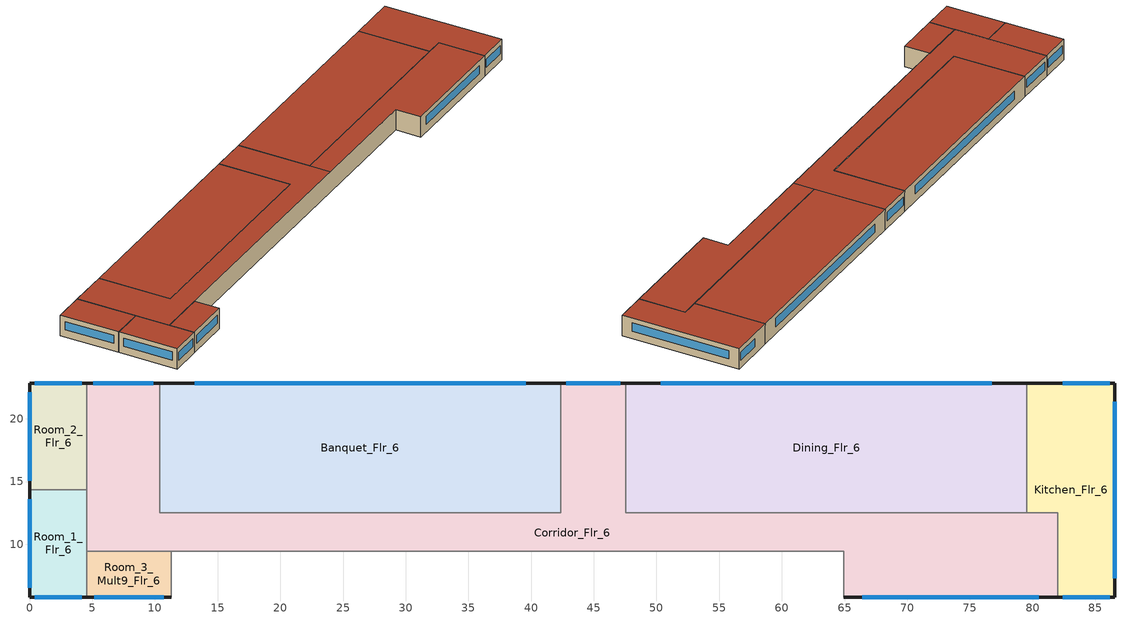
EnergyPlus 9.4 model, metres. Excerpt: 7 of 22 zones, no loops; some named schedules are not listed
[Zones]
Banquet_Flr_6
 floor adiabatic (nonres_floor): 42.37,22.86 42.37,12.5 10.36,12.5 10.36,22.86 z16.15
 wall outside (nonres_ext_wall): 42.37,22.86 10.36,22.86 z16.15:19.2
 wall to Corridor_Flr_6 (int_wall): 10.36,22.86 10.36,12.5 42.37,12.5 42.37,22.86 z16.15:19.2
 window (Window_U_0.42_SHGC_0.40): 39.57,22.86 13.16,22.86 z17.26:18.48
 roof outside (nonres_roof): 10.36,22.86 10.36,12.5 42.37,12.5 42.37,22.86 z19.2
Corridor_Flr_6
 floor adiabatic (nonres_floor): 4.57,9.45 4.57,22.86 10.36,22.86 10.36,12.5 42.37,12.5 42.37,22.86 47.55,22.86 47.55,12.5 81.99,12.5 81.99,5.79 64.92,5.79 64.92,9.45 z16.15
 wall outside (nonres_ext_wall): 10.36,22.86 4.57,22.86 / 47.55,22.86 42.37,22.86 / 64.92,5.79 81.99,5.79 z16.15:19.2
 wall adiabatic (int_wall): 4.57,22.86 4.57,9.45 64.92,9.45 64.92,5.79 / 81.99,12.5 47.55,12.5 z16.15:19.2
 wall to Dining_Flr_6 (int_wall): 47.55,12.5 47.55,22.86 z16.15:19.2
 wall to Kitchen_Flr_6 (int_wall): 81.99,5.79 81.99,12.5 z16.15:19.2
 window (Window_U_0.42_SHGC_0.40): 9.86,22.86 5.08,22.86 / 47.09,22.86 42.82,22.86 / 66.42,5.79 80.5,5.79 z17.26:18.48
 roof outside (nonres_roof): 4.57,9.45 47.55,9.45 47.55,22.86 42.37,22.86 42.37,12.5 10.36,12.5 10.36,22.86 4.57,22.86 z19.2; 47.55,9.45 64.92,9.45 64.92,5.79 81.99,5.79 81.99,12.5 47.55,12.5 z19.2
Dining_Flr_6
 floor adiabatic (nonres_floor): 79.55,22.86 79.55,12.5 47.55,12.5 47.55,22.86 z16.15
 wall outside (nonres_ext_wall): 79.55,22.86 47.55,22.86 z16.15:19.2
 wall to Kitchen_Flr_6 (int_wall): 79.55,12.5 79.55,22.86 z16.15:19.2
 wall adiabatic (int_wall): 47.55,12.5 79.55,12.5 z16.15:19.2
 window (Window_U_0.42_SHGC_0.40): 76.75,22.86 50.35,22.86 z17.26:18.48
 roof outside (nonres_roof): 47.55,22.86 47.55,12.5 79.55,12.5 79.55,22.86 z19.2
Kitchen_Flr_6
 floor adiabatic (nonres_floor): 79.55,12.5 79.55,22.86 86.56,22.86 86.56,5.79 81.99,5.79 81.99,12.5 z16.15
 wall outside (nonres_ext_wall): 81.99,5.79 86.56,5.79 86.56,22.86 79.55,22.86 z16.15:19.2
 wall adiabatic (int_wall): 79.55,12.5 81.99,12.5 z16.15:19.2
 window (Window_U_0.42_SHGC_0.40): 82.39,5.79 86.16,5.79 / 86.56,7.29 86.56,21.37 / 86.16,22.86 82.39,22.86 z17.26:18.48
 roof outside (nonres_roof): 79.55,12.5 81.99,12.5 81.99,5.79 86.56,5.79 86.56,22.86 79.55,22.86 z19.2
Room_1_Flr_6
 floor adiabatic (nonres_floor): 4.57,14.33 4.57,5.79 0,5.79 0,14.33 z16.15
 wall outside (nonres_ext_wall): 0,14.33 0,5.79 4.57,5.79 z16.15:19.2
 wall adiabatic (int_wall): 4.57,5.79 4.57,14.33 z16.15:19.2
 wall to Room_2_Flr_6 (int_wall): 4.57,14.33 0,14.33 z16.15:19.2
 window (Window_U_0.42_SHGC_0.40): 0.4,5.79 4.17,5.79 / 0,13.58 0,6.54 z17.26:18.48
 roof outside (nonres_roof): 0,14.33 0,5.79 4.57,5.79 4.57,14.33 z19.2
Room_2_Flr_6
 floor adiabatic (nonres_floor): 4.57,22.86 4.57,14.33 0,14.33 0,22.86 z16.15
 wall outside (nonres_ext_wall): 4.57,22.86 0,22.86 0,14.33 z16.15:19.2
 wall adiabatic (int_wall): 4.57,14.33 4.57,22.86 z16.15:19.2
 window (Window_U_0.42_SHGC_0.40): 4.17,22.86 0.4,22.86 / 0,22.11 0,15.07 z17.26:18.48
 roof outside (nonres_roof): 0,22.86 0,14.33 4.57,14.33 4.57,22.86 z19.2
Room_3_Mult9_Flr_6
 floor adiabatic (nonres_floor): 11.28,9.45 11.28,5.79 4.57,5.79 4.57,9.45 z16.15
 wall outside (nonres_ext_wall): 4.57,5.79 11.28,5.79 z16.15:19.2
 wall adiabatic (int_wall): 11.28,5.79 11.28,9.45 4.57,9.45 4.57,5.79 z16.15:19.2
 window (Window_U_0.42_SHGC_0.40): 5.16,5.79 10.69,5.79 z17.26:18.48
 roof outside (nonres_roof): 4.57,9.45 4.57,5.79 11.28,5.79 11.28,9.45 z19.2
[Building]
Large Hotel: Loads convergence tolerance value=0.04; Maximum number of warmup days=25; Minimum number of warmup days=6; North axis=0; Solar distribution=FullInteriorAndExterior; Temperature convergence tolerance value=0.2; Terrain=City
[Site:Location]
Denver-Aurora-Buckley.AFB_CO_USA WMO=724695: Elevation=1726; Latitude=39.72; Longitude=-104.75; Time zone=-7
[Site:WaterMainsTemperature]
Annual average outdoor air temperature=9.95; Calculation method=Correlation; Maximum difference in monthly average outdoor air temperatures=23.7
[SizingPeriod:DesignDay] Barometric pressure=82237; Day of month=21; Daylight saving time indicator=No; Dry bulb temperature range modifier type=DefaultMultipliers; Humidity condition type=WetBulb; Rain indicator=No; Snow indicator=No
Name | Ashrae clear sky optical depth for beam irradiance taub | Ashrae clear sky optical depth for diffuse irradiance taud | Daily dry bulb temperature range | Day type | Maximum dry bulb temperature | Month | Solar model indicator | Wetbulb or dewpoint at maximum dry bulb | Wind direction | Wind speed | Sky clearness
Denver-Aurora-Buckley.AFB_CO_USA Ann Clg .4% Condns DB=>MWB | 0.423 | 2.02 | 14.8 | SummerDesignDay | 33.9 | 7 | ASHRAETau | 15 | 30 | 3.6
Denver-Aurora-Buckley.AFB_CO_USA Ann Htg 99.6% Condns DB |  |  | 0 | WinterDesignDay | -17.9 | 12 | ASHRAEClearSky | -17.9 | 180 | 2.5 | 0
[Construction]
InteriorFurnishings: Std Wood 6inch
Window_U_0.42_SHGC_0.40: LoE TINT 6MM, AIR 6MM, CLEAR 6MM
int_wall: G01 13mm gypsum board, G01 13mm gypsum board
nonres_ext_wall: 200mm Normalweight concrete wall, Nonres_Exterior_Wall_Insulation, G01 13mm gypsum board
nonres_floor: Nonres_Floor_Insulation, 100mm Normalweight concrete floor, CP02 CARPET PAD
nonres_roof: F13 Built-up roofing, Nonres_Roof_Insulation, F08 Metal surface
[Material]
Name | Conductivity | Density | Roughness | Specific heat | Thickness | Solar absorptance | Thermal absorptance | Visible absorptance
100mm Normalweight concrete floor | 2.31 | 2322 | MediumRough | 832 | 0.1016
200mm Normalweight concrete wall | 2.31 | 2322 | MediumRough | 832 | 0.2032
F08 Metal surface | 45.28 | 7824 | Smooth | 500 | 0.0008
F13 Built-up roofing | 0.16 | 1120 | Rough | 1460 | 0.0095 | 0.77 | 0.9
G01 13mm gypsum board | 0.16 | 800 | Smooth | 1090 | 0.0127 | 0.7 | 0.9 | 0.5
Std Wood 6inch | 0.12 | 540 | MediumSmooth | 1210 | 0.15 | 0.7 | 0.9 | 0.7
[Material:NoMass] Solar absorptance=0.7; Thermal absorptance=0.9
Name | Roughness | Thermal resistance | Visible absorptance
CP02 CARPET PAD | VeryRough | 0.21648 | 0.8
Nonres_Exterior_Wall_Insulation | MediumSmooth | 1.63975 | 0.7
Nonres_Floor_Insulation | MediumSmooth | 4.13066 | 0.7
Nonres_Roof_Insulation | MediumSmooth | 5.30668 | 0.7
[WindowMaterial:Gas]
AIR 6MM: Gas type=Air; Thickness=0.0063
[WindowMaterial:Glazing] Conductivity=0.9; Front side infrared hemispherical emissivity=0.84; Infrared transmittance at normal incidence=0; Optical data type=SpectralAverage; Thickness=0.006
Name | Back side infrared hemispherical emissivity | Back side solar reflectance at normal incidence | Back side visible reflectance at normal incidence | Front side solar reflectance at normal incidence | Front side visible reflectance at normal incidence | Solar transmittance at normal incidence | Visible transmittance at normal incidence
CLEAR 6MM | 0.84 | 0.071 | 0.08 | 0.071 | 0.08 | 0.775 | 0.881
LoE TINT 6MM | 0.1 | 0.2 | 0.054 | 0.093 | 0.035 | 0.36 | 0.5
[Daylighting:Controls] Fraction of zone controlled by reference point 1=0.2; Illuminance setpoint at reference point 1=300; Fraction of zone controlled by reference point 2=0.2; Illuminance setpoint at reference point 2=300; Daylighting method=SplitFlux; Glare calculation azimuth angle of view direction clockwise from zone y axis=0; Lighting control type=Stepped; Maximum allowable discomfort glare index=22; Minimum input power fraction for continuous or continuousoff dimming control=0.3; Minimum light output fraction for continuous or continuousoff dimming control=0.2; Number of stepped control steps=3; Probability lighting will be reset when needed in manual stepped control=1
Name | Zone | Daylighting reference point name 1 | Daylighting reference point name 2 | Glare calculation daylighting reference point
Banquet_Flr_6_DaylCtrl | Banquet_Flr_6 | Banquet_Flr_6_DaylRefPt1 | Banquet_Flr_6_DaylRefPt2 | Banquet_Flr_6_DaylRefPt1
Dining_Flr_6_DaylCtrl | Dining_Flr_6 | Dining_Flr_6_DaylRefPt1 | Dining_Flr_6_DaylRefPt2 | Dining_Flr_6_DaylRefPt1
[ElectricEquipment] Design level calculation method=EquipmentLevel
Name | Zone or zonelist | Design level | End use subcategory | Fraction latent | Fraction lost | Fraction radiant | Schedule
Banquet_Flr_6_MiscPlug_Equip | Banquet_Flr_6 | 22493 | MiscPlug | 0 | 0 | 0.5 | Kitchen_Elec_Equip_SCH
Dining_Flr_6_MiscPlug_Equip | Dining_Flr_6 | 22493 | MiscPlug | 0 | 0 | 0.5 | Kitchen_Elec_Equip_SCH
Kitchen_Flr_6_MiscElec_Equip | Kitchen_Flr_6 | 52482.8 | MiscElec | 0.2 | 0.1 | 0.5 | Kitchen_Elec_Equip_SCH
Kitchen_Flr_6_Reach-in-Freezer | Kitchen_Flr_6 | 457.5 | Refrigeration | 0 | 0 | 0.25 | Always_on
Kitchen_Flr_6_Reach-in-Refrigerator | Kitchen_Flr_6 | 285 | Refrigeration | 0 | 0 | 0.25 | Always_on
Room_1_Flr_6_PlugMisc_Equip | Room_1_Flr_6 | 263.3986 | General | 0 | 0 | 0.5 | Guestroom_Eqp_Sch_Adva
Room_2_Flr_6_PlugMisc_Equip | Room_2_Flr_6 | 263.3678 | General | 0 | 0 | 0.5 | Guestroom_Eqp_Sch_Adva
Room_3_Mult9_Flr_6_PlugMisc_Equip | Room_3_Mult9_Flr_6 | 258.0614 | General | 0 | 0 | 0.5 | Guestroom_Eqp_Sch_Adva
[Exterior:FuelEquipment] Fuel use type=Electricity
Name | Design level | End use subcategory | Schedule
Elevators | 122222 | Elevators | BLDG_ELEVATORS
Elevators_Lights_Fan | 375.9 | General | ELEV_LIGHT_FAN_SCH_ADD_DF
[Exterior:Lights]
Exterior Facade Lighting: Control option=AstronomicalClock; Design level=11632.5; End use subcategory=Exterior Facade Lighting; Schedule=Exterior_Lgt_ALWAYS_ON
[GasEquipment]
Kitchen_Flr_6_MiscGas_Equip: Zone or zonelist=Kitchen_Flr_6; Design level=249920; Design level calculation method=EquipmentLevel; End use subcategory=MiscGas; Fraction latent=0.1; Fraction lost=0.7; Fraction radiant=0.2; Schedule=Kitchen_Gas_Equip_SCH
[InternalMass] Construction=InteriorFurnishings
Name | Zone or zonelist | Surface area
Banquet_Flr_6_InternalMass_1 | Banquet_Flr_6 | 663.3149
Corridor_Flr_6_InternalMass_1 | Corridor_Flr_6 | 824.2494
Dining_Flr_6_InternalMass_1 | Dining_Flr_6 | 663.3149
Kitchen_Flr_6_InternalMass_1 | Kitchen_Flr_6 | 206.6089
Room_1_Flr_6_InternalMass_1 | Room_1_Flr_6 | 78.044
Room_2_Flr_6_InternalMass_1 | Room_2_Flr_6 | 78.0349
Room_3_Mult9_Flr_6_InternalMass_1 | Room_3_Mult9_Flr_6 | 49.0611
[Lights] Design level calculation method=Watts/Area; End use subcategory=General; Fraction radiant=0.7; Fraction replaceable=1; Fraction visible=0.2; Return air fraction=0; Return air fraction calculated from plenum temperature=No
Name | Zone or zonelist | Schedule | Watts per zone floor area
Banquet_Flr_6_Lights | Banquet_Flr_6 | BLDG_LIGHT_SCH | 7.64238
Corridor_Flr_6_Lights | Corridor_Flr_6 | BLDG_LIGHT_CORRIDOR_SCH | 7.10418
Dining_Flr_6_Lights | Dining_Flr_6 | BLDG_LIGHT_SCH | 7.64238
Kitchen_Flr_6_Lights | Kitchen_Flr_6 | BLDG_LIGHT_SCH | 11.4097
Room_1_Flr_6_Lights | Room_1_Flr_6 | BLDG_LIGHT_GUESTROOM_SCH | 8.28821
Room_2_Flr_6_Lights | Room_2_Flr_6 | BLDG_LIGHT_GUESTROOM_SCH | 8.28821
Room_3_Mult9_Flr_6_Lights | Room_3_Mult9_Flr_6 | BLDG_LIGHT_GUESTROOM_SCH | 8.28821
[People] Activity level schedule=ACTIVITY_SCH; Air velocity schedule=AIR_VELO_SCH; Clothing insulation calculation method=ClothingInsulationSchedule; Clothing insulation schedule=CLOTHING_SCH; Enable ashrae 55 comfort warnings=No; Fraction radiant=0.3; Mean radiant temperature calculation type=ZoneAveraged; Number of people calculation method=People; Sensible heat fraction=Autocalculate; Thermal comfort model 1 type=Fanger; Work efficiency schedule=WORK_EFF_SCH
Name | Zone or zonelist | Number of people | Number of people schedule
Banquet_Flr_6 People | Banquet_Flr_6 | 249.896 | BLDG_OCC_SCH
Dining_Flr_6 People | Dining_Flr_6 | 249.896 | BLDG_OCC_SCH
Kitchen_Flr_6 People | Kitchen_Flr_6 | 22.238 | BLDG_OCC_SCH
Room_1_Flr_6 People | Room_1_Flr_6 | 1.5 | GuestRoom_Occ_Sch
Room_2_Flr_6 People | Room_2_Flr_6 | 1.5 | GuestRoom_Occ_Sch
Room_3_Mult9_Flr_6 People | Room_3_Mult9_Flr_6 | 1.5 | GuestRoom_Occ_Sch
[SurfaceProperty:OtherSideCoefficients] Combined convective radiative film coefficient=0; Constant temperature=1; Constant temperature coefficient=1; External dry bulb temperature coefficient=0; Ground temperature coefficient=0; Period of sinusoidal variation=24; Sinusoidal variation of constant temperature coefficient=No; Wind speed coefficient=0; Zone air temperature coefficient=0
Name | Constant temperature schedule
surfPropOthSdCoefBasementAvgFloor | scheduleOSCBasementFloorTemp
surfPropOthSdCoefBasementAvgWall | scheduleOSCBasementWallSurfaceTemp
surfPropOthSdCoefBasementLowerWall | scheduleOSCBasementLowerWallTemp
surfPropOthSdCoefBasementUpperWall | scheduleOSCBasementUpperWallTemp
[Zone] Ceiling height=-9999; Floor area=Autocalculate; Part of total floor area=Yes; Type=1
Name | Multiplier | Volume
Banquet_Flr_6; Dining_Flr_6 | 1 | 1010.89
Corridor_Flr_6 | 1 | 1256.16
Kitchen_Flr_6 | 1 | 314.872
Room_1_Flr_6 | 1 | 118.9391
Room_2_Flr_6 | 1 | 118.9252
Room_3_Mult9_Flr_6 | 9 | 74.7691
[ZoneInfiltration:DesignFlowRate] Constant term coefficient=1; Design flow rate calculation method=Flow/ExteriorArea; Schedule=INFIL_QUARTER_ON_SCH; Temperature term coefficient=0; Velocity squared term coefficient=0; Velocity term coefficient=0
Name | Zone or zonelist | Flow per exterior surface area
Banquet_Flr_6_Infiltration | Banquet_Flr_6 | 0.000129325
Corridor_Flr_6_Infiltration | Corridor_Flr_6 | 9.77473e-05
Dining_Flr_6_Infiltration | Dining_Flr_6 | 0.000129325
Kitchen_Flr_6_Infiltration | Kitchen_Flr_6 | 0.000260641
Room_1_Flr_6_Infiltration | Room_1_Flr_6 | 0.000287837
Room_2_Flr_6_Infiltration | Room_2_Flr_6 | 0.000287837
Room_3_Mult9_Flr_6_Infiltration | Room_3_Mult9_Flr_6 | 0.000258592
[ZoneVentilation:WindandStackOpenArea] Delta temperature=-100; Discharge coefficient for opening=Autocalculate; Height difference=9.6007; Maximum indoor temperature=25.56; Maximum outdoor temperature=26.67; Maximum wind speed=40; Minimum indoor temperature=18.89; Minimum outdoor temperature=15.56; Opening area=0.02; Opening area fraction schedule=Sliding_Doors_Ventilation_Availability_SCH; Opening effectiveness=Autocalculate
Name | Zone | Effective angle
ROOM_1_FLR_6 Sliding Door Ventilation | ROOM_1_FLR_6 | 180
ROOM_2_FLR_6 Sliding Door Ventilation | ROOM_2_FLR_6 | 0
ROOM_3_MULT9_FLR_6 Sliding Door Ventilation | ROOM_3_MULT9_FLR_6 | 180
[Schedule:Compact]
ACTIVITY_SCH: Through: 12/31, For: AllDays, Until: 24:00, 120
AIR_VELO_SCH: Through: 12/31, For: AllDays, Until: 24:00, 0.2
ALWAYS_ON; Exterior_Lgt_ALWAYS_ON: Through: 12/31, For: AllDays, Until: 24:00, 1
BLDG_ELEVATORS; ELEV_LIGHT_FAN_SCH_ADD_DF: Through: 12/31, For: SummerDesignday, Until: 24:00, 0.5, For: WinterDesignDay, Until: 24:00, 0.05, For: AllOtherDays, Until: 04:00, 0.05, Until: 05:00, 0.1, Until: 06:00, 0.2, Until: 07:00, 0.4, Until: 09:00, 0.5, Until: 10:00, 0.35, Until: 16:00, 0.15, Until: 17:00, 0.35, Until: 19:00, 0.5, Until: 21:00, 0.4, Until: 22:00, 0.3, Until: 23:00, 0.2, Until: 24:00, 0.1
BLDG_LIGHT_CORRIDOR_SCH: Through: 12/31, For: Weekdays, Until: 1:00, 0.108459, Until: 2:00, 0.0813443, Until: 5:00, 0.0542295, Until: 6:00, 0.108459, Until: 7:00, 0.216918, Until: 8:00, 0.271147, Until: 10:00, 0.216918, Until: 18:00, 0.135574, Until: 19:00, 0.325377, Until: 20:00, 0.433836, Until: 21:00, 0.488065, Until: 22:00, 0.433836, Until: 23:00, 0.325377, Until: 24:00, 0.162689, For: Saturday, Until: 2:00, 0.108459, Until: 6:00, 0.0542295, Until: 8:00, 0.162689, Until: 10:00, 0.216918, Until: 11:00, 0.162689, Until: 18:00, 0.135574, Until: 19:00, 0.325377, Until: 22:00, 0.379607, Until: 23:00, 0.325377, Until: 24:00, 0.162689, For: SummerDesignDay, Until: 24:00, 1, For: WinterDesignDay, Until: 24:00, 0, For: Sunday Holidays AllOtherDays, Until: 2:00, 0.162689, Until: 6:00, 0.108459, Until: 7:00, 0.162689, Until: 9:00, 0.216918, Until: 13:00, 0.162689, Until: 18:00, 0.108459, Until: 19:00, 0.271147, Until: 20:00, 0.379607, Until: 21:00, 0.433836, Until: 22:00, 0.325377, Until: 23:00, 0.271147, Until: 24:00, 0.162689
BLDG_LIGHT_GUESTROOM_SCH: Through: 12/31, For: Weekdays, Until: 1:00, 0.11, Until: 2:00, 0.09, Until: 5:00, 0.06, Until: 6:00, 0.11, Until: 7:00, 0.35, Until: 8:00, 0.45, Until: 10:00, 0.35, Until: 16:00, 0.05, Until: 17:00, 0.064, Until: 18:00, 0.07, Until: 19:00, 0.54, Until: 20:00, 0.71, Until: 21:00, 0.8, Until: 22:00, 0.71, Until: 23:00, 0.54, Until: 24:00, 0.26, For: Saturday Sunday Holidays, Until: 2:00, 0.13, Until: 6:00, 0.06, Until: 8:00, 0.33, Until: 9:00, 0.45, Until: 10:00, 0.186667, Until: 11:00, 0.062121, Until: 17:00, 0.05, Until: 18:00, 0.0825, Until: 19:00, 0.68, Until: 22:00, 0.8, Until: 23:00, 0.68, Until: 24:00, 0.33, For: WinterDesignDay, Until: 24:00, 0, For: SummerDesignDay CustomDay1 CustomDay2, Until: 24:00, 1
BLDG_LIGHT_SCH: Through: 12/31, For: Weekdays, Until: 1:00, 0.2, Until: 2:00, 0.15, Until: 5:00, 0.1, Until: 6:00, 0.2, Until: 7:00, 0.4, Until: 8:00, 0.5, Until: 10:00, 0.4, Until: 18:00, 0.25, Until: 19:00, 0.6, Until: 20:00, 0.8, Until: 21:00, 0.9, Until: 22:00, 0.8, Until: 23:00, 0.6, Until: 24:00, 0.3, For: Saturday, Until: 2:00, 0.2, Until: 6:00, 0.1, Until: 8:00, 0.3, Until: 10:00, 0.4, Until: 11:00, 0.3, Until: 18:00, 0.25, Until: 19:00, 0.6, Until: 22:00, 0.7, Until: 23:00, 0.6, Until: 24:00, 0.3, For: SummerDesignDay, Until: 24:00, 1, For: WinterDesignDay, Until: 24:00, 0, For: Sunday Holidays AllOtherDays, Until: 2:00, 0.3, Until: 6:00, 0.2, Until: 7:00, 0.3, Until: 9:00, 0.4, Until: 13:00, 0.3, Until: 18:00, 0.2, Until: 19:00, 0.5, Until: 20:00, 0.7, Until: 21:00, 0.8, Until: 22:00, 0.6, Until: 23:00, 0.5, Until: 24:00, 0.3
BLDG_OCC_SCH: Through: 12/31, For: Weekdays, Until: 06:00, 0.9, Until: 07:00, 0.7, Until: 09:00, 0.4, Until: 15:00, 0.2, Until: 16:00, 0.3, Until: 19:00, 0.5, Until: 21:00, 0.7, Until: 22:00, 0.8, Until: 24:00, 0.9, For: SummerDesignDay, Until: 24:00, 1, For: Saturday, Until: 06:00, 0.9, Until: 07:00, 0.7, Until: 09:00, 0.5, Until: 17:00, 0.3, Until: 18:00, 0.5, Until: 21:00, 0.6, Until: 24:00, 0.7, For: WinterDesignDay, Until: 24:00, 0, For: Sunday Holidays AllOtherDays, Until: 08:00, 0.7, Until: 11:00, 0.5, Until: 13:00, 0.3, Until: 16:00, 0.2, Until: 17:00, 0.3, Until: 19:00, 0.4, Until: 21:00, 0.6, Until: 24:00, 0.8
CLOTHING_SCH: Through: 04/30, For: AllDays, Until: 24:00, 1, Through: 09/30, For: AllDays, Until: 24:00, 0.5, Through: 12/31, For: AllDays, Until: 24:00, 1
GuestRoom_Eqp_Sch_Adva: Through: 12/31, For: Weekdays, Until: 06:00, 0.17, Until: 07:00, 0.62, Until: 08:00, 0.9, Until: 10:00, 0.43, Until: 16:00, 0.12, Until: 17:00, 0.19, Until: 19:00, 0.48, Until: 20:00, 0.46, Until: 21:00, 0.62, Until: 22:00, 0.69, Until: 23:00, 0.34, Until: 24:00, 0.17, For: Saturday Sunday Holidays, Until: 06:00, 0.17, Until: 07:00, 0.3, Until: 08:00, 0.62, Until: 09:00, 0.9, Until: 10:00, 0.62, Until: 16:00, 0.13, Until: 17:00, 0.21, Until: 18:00, 0.4, Until: 19:00, 0.48, Until: 20:00, 0.46, Until: 21:00, 0.62, Until: 22:00, 0.69, Until: 23:00, 0.34, Until: 24:00, 0.17, For: WinterDesignDay, Until: 24:00, 0, For: SummerDesignDay CustomDay1 CustomDay2, Until: 24:00, 1
GuestRoom_Occ_Sch: Through: 12/31, For: Weekdays, Until: 06:00, 1, Until: 07:00, 0.77, Until: 09:00, 0.43, Until: 15:00, 0.2, Until: 16:00, 0.31, Until: 19:00, 0.54, Until: 21:00, 0.77, Until: 22:00, 0.89, Until: 24:00, 1, For: Saturday Sunday Holidays, Until: 06:00, 1, Until: 07:00, 0.77, Until: 09:00, 0.53, Until: 17:00, 0.3, Until: 18:00, 0.53, Until: 19:00, 0.54, Until: 21:00, 0.65, Until: 24:00, 0.77, For: WinterDesignDay, Until: 24:00, 0, For: SummerDesignDay CustomDay1 CustomDay2, Until: 24:00, 1
Kitchen_Elec_Equip_SCH: Through: 12/31, For: Weekday, Until: 06:00, 0.1, Until: 07:00, 0.25, Until: 24:00, 0.3, For: Saturday, Until: 06:00, 0.1, Until: 07:00, 0.25, Until: 24:00, 0.3, For: SummerDesignDay, Until: 24:00, 0.3, For: WinterDesignDay, Until: 24:00, 0, For: Sunday Holidays AllOtherDays, Until: 06:00, 0.1, Until: 07:00, 0.25, Until: 24:00, 0.3
Kitchen_Gas_Equip_SCH: Through: 12/31, For: Weekdays Saturday, Until: 05:00, 0.02, Until: 06:00, 0.05, Until: 07:00, 0.1, Until: 08:00, 0.15, Until: 09:00, 0.2, Until: 10:00, 0.15, Until: 13:00, 0.25, Until: 14:00, 0.2, Until: 15:00, 0.15, Until: 16:00, 0.2, Until: 19:00, 0.3, Until: 21:00, 0.2, Until: 22:00, 0.15, Until: 23:00, 0.1, Until: 24:00, 0.05, For: SummerDesignDay, Until: 24:00, 0.25, For: WinterDesignDay, Until: 24:00, 0, For: Sunday Holidays AllOtherDays, Until: 05:00, 0.02, Until: 06:00, 0.05, Until: 07:00, 0.1, Until: 08:00, 0.15, Until: 09:00, 0.2, Until: 10:00, 0.15, Until: 13:00, 0.25, Until: 14:00, 0.2, Until: 15:00, 0.15, Until: 16:00, 0.2, Until: 19:00, 0.3, Until: 21:00, 0.2, Until: 22:00, 0.15, Until: 23:00, 0.1, Until: 24:00, 0.05
WORK_EFF_SCH: Through: 12/31, For: AllDays, Until: 24:00, 0
scheduleOSCBasementFloorTemp: Through:   1/31, For:AllDays, Until:24:00, 20.8, Through:   2/28, For:AllDays, Until:24:00, 20.77, Through:   3/31, For:AllDays, Until:24:00, 20.75, Through:   4/30, For:AllDays, Until:24:00, 20.74, Through:   5/31, For:AllDays, Until:24:00, 20.75, Through:   6/30, For:AllDays, Until:24:00, 22.99, Through:   7/31, For:AllDays, Until:24:00, 23.47, Through:   8/31, For:AllDays, Until:24:00, 23.58, Through:   9/30, For:AllDays, Until:24:00, 23.62, Through:  10/31, For:AllDays, Until:24:00, 21.36, Through:  11/30, For:AllDays, Until:24:00, 20.96, Through:  12/31, For:AllDays, Until:24:00, 20.87
